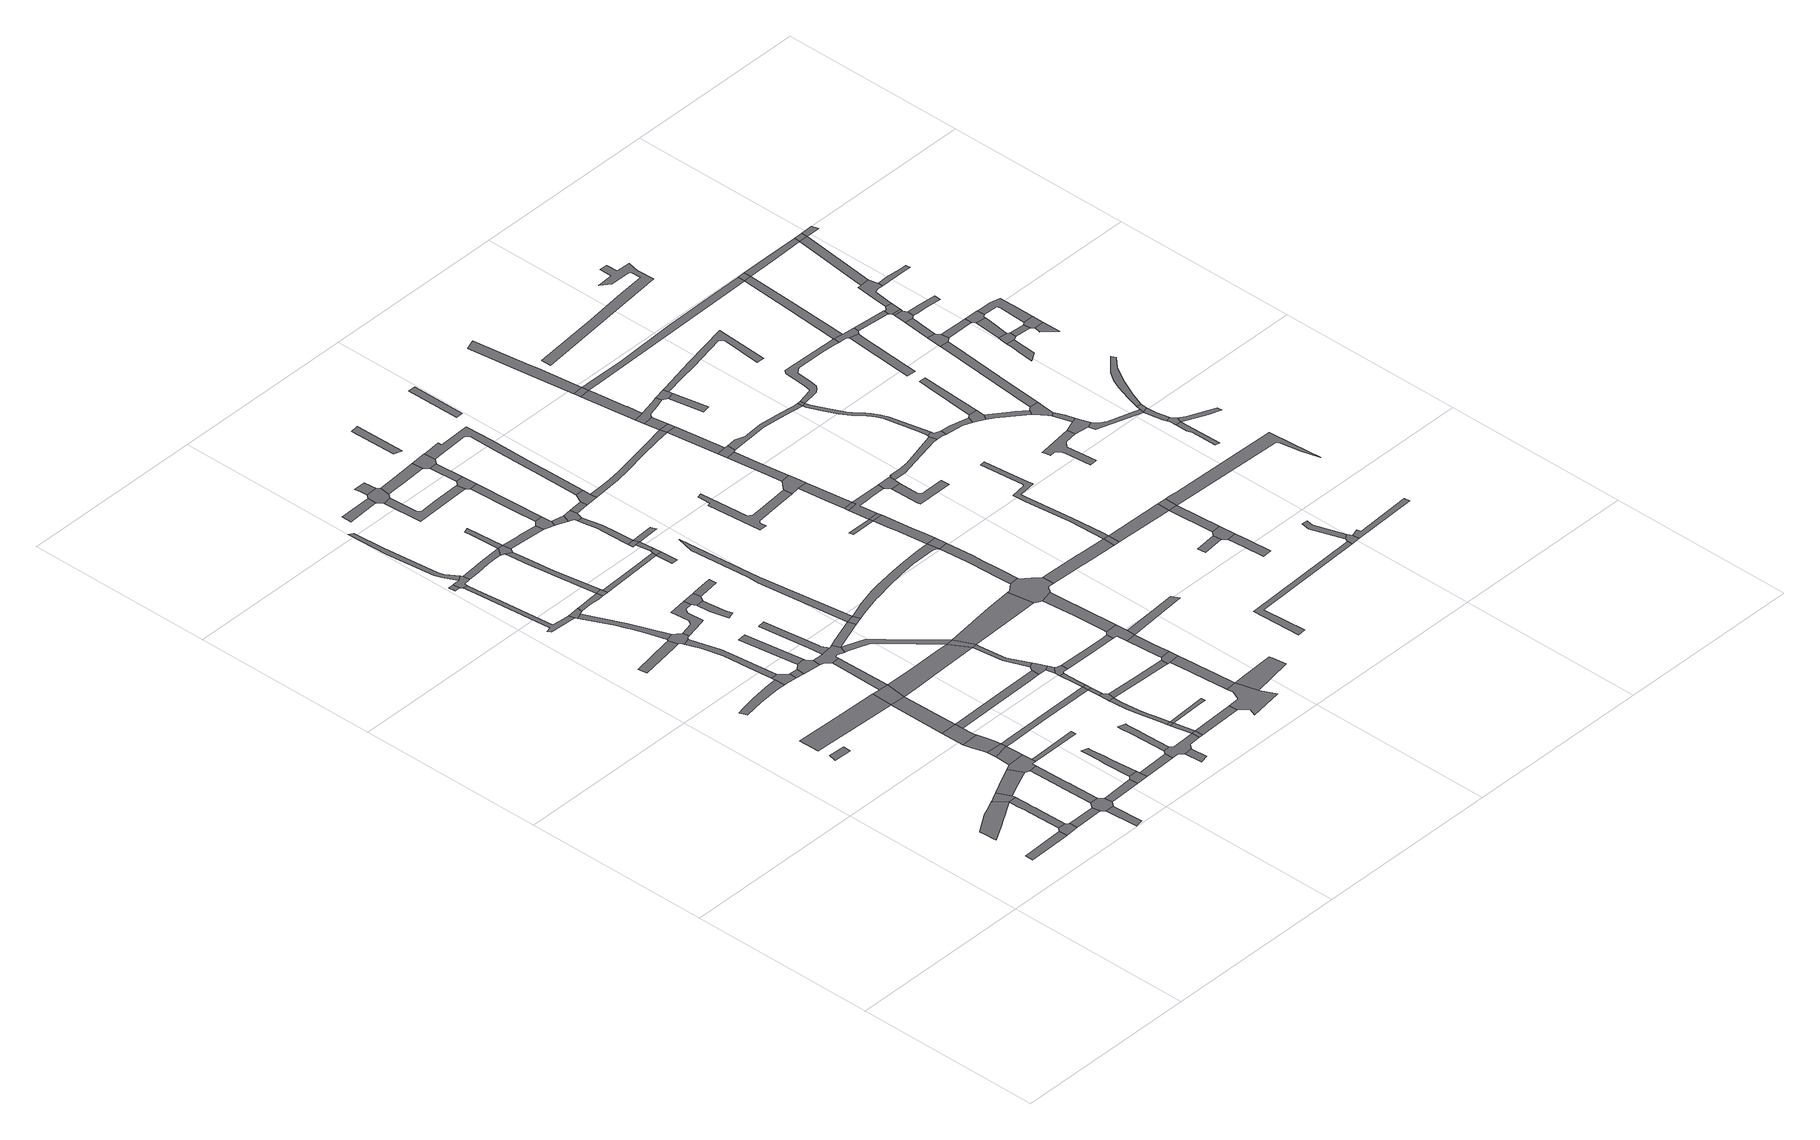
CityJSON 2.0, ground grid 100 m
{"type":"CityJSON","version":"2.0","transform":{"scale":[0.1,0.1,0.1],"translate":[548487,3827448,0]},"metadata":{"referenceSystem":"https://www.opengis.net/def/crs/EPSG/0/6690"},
"CityObjects":{
"road1":{"type":"Road","attributes":{"RoadStructureAttribute.sectionType":"1"},"geometry":[{"type":"MultiSurface","lod":"1","boundaries":[[[0,1,2,3]]]}]},
"road2":{"type":"Road","attributes":{"RoadStructureAttribute.sectionType":"1"},"geometry":[{"type":"MultiSurface","lod":"1","boundaries":[[[4,5,6,7,8,9,10,11,12,13,14,15,16,17,18,19]]]}]},
"road3":{"type":"Road","geometry":[{"type":"MultiSurface","lod":"1","boundaries":[[[20,0,3,21,22,23]]]}]},
"road4":{"type":"Road","attributes":{"RoadStructureAttribute.sectionType":"1"},"geometry":[{"type":"MultiSurface","lod":"1","boundaries":[[[24,25,26,27,28,29,30,31,32,33,19,34,35,36,37,38,39,40,41,20,23]]]}]},
"road5":{"type":"Road","attributes":{"RoadStructureAttribute.sectionType":"1"},"geometry":[{"type":"MultiSurface","lod":"1","boundaries":[[[42,43,44,45]]]}]},
"road6":{"type":"Road","geometry":[{"type":"MultiSurface","lod":"1","boundaries":[[[46,47,4,19,33,48]]]}]},
"road7":{"type":"Road","attributes":{"RoadStructureAttribute.sectionType":"1"},"geometry":[{"type":"MultiSurface","lod":"1","boundaries":[[[22,21,49,50]]]}]},
"road8":{"type":"Road","attributes":{"RoadStructureAttribute.sectionType":"1"},"geometry":[{"type":"MultiSurface","lod":"1","boundaries":[[[51,52,46,48,53,54,55]]]}]},
"road9":{"type":"Road","attributes":{"RoadStructureAttribute.sectionType":"1"},"geometry":[{"type":"MultiSurface","lod":"1","boundaries":[[[56,57,58,59]]]}]},
"road10":{"type":"Road","geometry":[{"type":"MultiSurface","lod":"1","boundaries":[[[60,50,49,56,59,61,62,63]]]}]},
"road11":{"type":"Road","attributes":{"RoadStructureAttribute.sectionType":"1"},"geometry":[{"type":"MultiSurface","lod":"1","boundaries":[[[64,65,66,67,68,69,70,71,72,73,74]]]}]},
"road12":{"type":"Road","attributes":{"RoadStructureAttribute.sectionType":"1"},"geometry":[{"type":"MultiSurface","lod":"1","boundaries":[[[75,76,77,78,79,80]]]}]},
"road13":{"type":"Road","attributes":{"RoadStructureAttribute.sectionType":"1"},"geometry":[{"type":"MultiSurface","lod":"1","boundaries":[[[81,82,83,84,85,86,87,88,89,90,91,60,63]]]}]},
"road14":{"type":"Road","geometry":[{"type":"MultiSurface","lod":"1","boundaries":[[[92,93,51,55,86,85,94,95,96]]]}]},
"road15":{"type":"Road","attributes":{"RoadStructureAttribute.sectionType":"1"},"geometry":[{"type":"MultiSurface","lod":"1","boundaries":[[[97,98,99,100,101,102]]]}]},
"road16":{"type":"Road","attributes":{"RoadStructureAttribute.sectionType":"1"},"geometry":[{"type":"MultiSurface","lod":"1","boundaries":[[[103,62,61,104]]]}]},
"road17":{"type":"Road","attributes":{"RoadStructureAttribute.sectionType":"1"},"geometry":[{"type":"MultiSurface","lod":"1","boundaries":[[[105,106,107,93,92]]]}]},
"road18":{"type":"Road","geometry":[{"type":"MultiSurface","lod":"1","boundaries":[[[108,107,106,109]]]}]},
"road19":{"type":"Road","attributes":{"RoadStructureAttribute.sectionType":"1"},"geometry":[{"type":"MultiSurface","lod":"1","boundaries":[[[110,111,112,113,114,115,116,108,109]]]}]},
"road20":{"type":"Road","attributes":{"RoadStructureAttribute.sectionType":"1"},"geometry":[{"type":"MultiSurface","lod":"1","boundaries":[[[117,118,119,120]]]}]},
"road21":{"type":"Road","geometry":[{"type":"MultiSurface","lod":"1","boundaries":[[[121,113,112,122,123,124,125]]]}]},
"road22":{"type":"Road","attributes":{"RoadStructureAttribute.sectionType":"1"},"geometry":[{"type":"MultiSurface","lod":"1","boundaries":[[[126,127,128,129,130,131,132,133,134,135,136,137,138]]]}]},
"road23":{"type":"Road","geometry":[{"type":"MultiSurface","lod":"1","boundaries":[[[139,140,64,74,141,142,143]]]}]},
"road24":{"type":"Road","geometry":[{"type":"MultiSurface","lod":"1","boundaries":[[[144,145,146,117,120,126,138,147,148,149,150]]]}]},
"road25":{"type":"Road","geometry":[{"type":"MultiSurface","lod":"1","boundaries":[[[151,133,132,152,153,154]]]}]},
"road26":{"type":"Road","attributes":{"RoadStructureAttribute.sectionType":"1"},"geometry":[{"type":"MultiSurface","lod":"1","boundaries":[[[155,156,157,158,159,160,161,162,140,139]]]}]},
"road27":{"type":"Road","attributes":{"RoadStructureAttribute.sectionType":"1"},"geometry":[{"type":"MultiSurface","lod":"1","boundaries":[[[79,121,125,163]]]}]},
"road28":{"type":"Road","attributes":{"RoadStructureAttribute.sectionType":"1"},"geometry":[{"type":"MultiSurface","lod":"1","boundaries":[[[164,165,153,152,166,167,168,169,170,171]]]}]},
"road29":{"type":"Road","geometry":[{"type":"MultiSurface","lod":"1","boundaries":[[[172,173,103,104,174,175]]]}]},
"road30":{"type":"Road","attributes":{"RoadStructureAttribute.sectionType":"1"},"geometry":[{"type":"MultiSurface","lod":"1","boundaries":[[[143,142,176,177]]]}]},
"road31":{"type":"Road","geometry":[{"type":"MultiSurface","lod":"1","boundaries":[[[171,170,97,102,178,159,158,179,180,181]]]}]},
"road32":{"type":"Road","attributes":{"RoadStructureAttribute.sectionType":"1"},"geometry":[{"type":"MultiSurface","lod":"1","boundaries":[[[182,183,184,185,186,187,188,189,190,145,144]]]}]},
"road33":{"type":"Road","geometry":[{"type":"MultiSurface","lod":"1","boundaries":[[[191,192,193,194,96,95]]]}]},
"road34":{"type":"Road","attributes":{"RoadStructureAttribute.sectionType":"1"},"geometry":[{"type":"MultiSurface","lod":"1","boundaries":[[[195,196,197,198,199,200,201,202,173,172]]]}]},
"road35":{"type":"Road","geometry":[{"type":"MultiSurface","lod":"1","boundaries":[[[80,79,163,203,204]]]}]},
"road36":{"type":"Road","attributes":{"RoadStructureAttribute.sectionType":"1"},"geometry":[{"type":"MultiSurface","lod":"1","boundaries":[[[205,206,207,151,154,208,209,210,211,212]]]}]},
"road37":{"type":"Road","geometry":[{"type":"MultiSurface","lod":"1","boundaries":[[[213,214,215,177,176,216,217]]]}]},
"road38":{"type":"Road","attributes":{"RoadStructureAttribute.sectionType":"1"},"geometry":[{"type":"MultiSurface","lod":"1","boundaries":[[[218,175,174,219]]]}]},
"road39":{"type":"Road","attributes":{"RoadStructureAttribute.sectionType":"1"},"geometry":[{"type":"MultiSurface","lod":"1","boundaries":[[[220,221,215,214]]]}]},
"road40":{"type":"Road","attributes":{"RoadStructureAttribute.sectionType":"1"},"geometry":[{"type":"MultiSurface","lod":"1","boundaries":[[[222,223,224,150,149,225,226,227,228]]]}]},
"road41":{"type":"Road","attributes":{"RoadStructureAttribute.sectionType":"1"},"geometry":[{"type":"MultiSurface","lod":"1","boundaries":[[[229,230,204,203]]]}]},
"road42":{"type":"Road","attributes":{"RoadStructureAttribute.sectionType":"1"},"geometry":[{"type":"MultiSurface","lod":"1","boundaries":[[[231,232,233,234,181,180,235,236,237,238,239,240]]]}]},
"road43":{"type":"Road","geometry":[{"type":"MultiSurface","lod":"1","boundaries":[[[241,205,212,242,243]]]}]},
"road44":{"type":"Road","geometry":[{"type":"MultiSurface","lod":"1","boundaries":[[[244,245,246,247,217,216,248,230,229,249,250,251,252]]]}]},
"road45":{"type":"Road","attributes":{"RoadStructureAttribute.sectionType":"1"},"geometry":[{"type":"MultiSurface","lod":"1","boundaries":[[[253,254,255,256,205,241,257,258,259,260]]]}]},
"road46":{"type":"Road","attributes":{"RoadStructureAttribute.sectionType":"1"},"geometry":[{"type":"MultiSurface","lod":"1","boundaries":[[[261,262,263,264,109,106,265,266,267,268]]]}]},
"road47":{"type":"Road","attributes":{"RoadStructureAttribute.sectionType":"1"},"geometry":[{"type":"MultiSurface","lod":"1","boundaries":[[[269,270,271,272,125,124,273,274,275,276,277]]]}]},
"road48":{"type":"Road","attributes":{"RoadStructureAttribute.sectionType":"1"},"geometry":[{"type":"MultiSurface","lod":"1","boundaries":[[[278,279,280,281]]]}]},
"road49":{"type":"Road","attributes":{"RoadStructureAttribute.sectionType":"1"},"geometry":[{"type":"MultiSurface","lod":"1","boundaries":[[[282,283,284,285,286,287,247,246]]]}]},
"road50":{"type":"Road","geometry":[{"type":"MultiSurface","lod":"1","boundaries":[[[222,228,253,260,288,289]]]}]},
"road51":{"type":"Road","attributes":{"RoadStructureAttribute.sectionType":"1"},"geometry":[{"type":"MultiSurface","lod":"1","boundaries":[[[290,291,292,293]]]}]},
"road52":{"type":"Road","attributes":{"RoadStructureAttribute.sectionType":"1"},"geometry":[{"type":"MultiSurface","lod":"1","boundaries":[[[294,295,296,297,298,299,300,301,302,303]]]}]},
"road53":{"type":"Road","attributes":{"RoadStructureAttribute.sectionType":"1"},"geometry":[{"type":"MultiSurface","lod":"1","boundaries":[[[304,305,306,307,308,309,310]]]}]},
"road54":{"type":"Road","geometry":[{"type":"MultiSurface","lod":"1","boundaries":[[[311,303,302,218,219,312,293,292,313,314,315]]]}]},
"road55":{"type":"Road","geometry":[{"type":"MultiSurface","lod":"1","boundaries":[[[316,317,318,319,222,289]]]}]},
"road56":{"type":"Road","geometry":[{"type":"MultiSurface","lod":"1","boundaries":[[[320,231,240,310,309,321]]]}]},
"road57":{"type":"Road","attributes":{"RoadStructureAttribute.sectionType":"1"},"geometry":[{"type":"MultiSurface","lod":"1","boundaries":[[[322,323,324,203,163,325,326,327,328]]]}]},
"road58":{"type":"Road","attributes":{"RoadStructureAttribute.sectionType":"1"},"geometry":[{"type":"MultiSurface","lod":"1","boundaries":[[[329,330,243,242,331,332]]]}]},
"road59":{"type":"Road","attributes":{"RoadStructureAttribute.sectionType":"1"},"geometry":[{"type":"MultiSurface","lod":"1","boundaries":[[[333,334,244,252,335,336,337]]]}]},
"road60":{"type":"Road","geometry":[{"type":"MultiSurface","lod":"1","boundaries":[[[338,278,281,339,340,341,342,343]]]}]},
"road61":{"type":"Road","attributes":{"RoadStructureAttribute.sectionType":"1"},"geometry":[{"type":"MultiSurface","lod":"1","boundaries":[[[344,345,346,289,288,347,348,349,350]]]}]},
"road62":{"type":"Road","geometry":[{"type":"MultiSurface","lod":"1","boundaries":[[[351,352,353,338,343]]]}]},
"road63":{"type":"Road","geometry":[{"type":"MultiSurface","lod":"1","boundaries":[[[354,315,314,355]]]}]},
"road64":{"type":"Road","geometry":[{"type":"MultiSurface","lod":"1","boundaries":[[[356,357,358,359,320,321]]]}]},
"road65":{"type":"Road","attributes":{"RoadStructureAttribute.sectionType":"1"},"geometry":[{"type":"MultiSurface","lod":"1","boundaries":[[[360,361,362,252,251,363,364,365,366,328,367]]]}]},
"road66":{"type":"Road","geometry":[{"type":"MultiSurface","lod":"1","boundaries":[[[368,369,315,354]]]}]},
"road67":{"type":"Road","geometry":[{"type":"MultiSurface","lod":"1","boundaries":[[[370,371,369,368]]]}]},
"road68":{"type":"Road","attributes":{"RoadStructureAttribute.sectionType":"1"},"geometry":[{"type":"MultiSurface","lod":"1","boundaries":[[[372,373,374,375,376,377,378,379,380,381,382,371,370]]]}]},
"road69":{"type":"Road","attributes":{"RoadStructureAttribute.sectionType":"1"},"geometry":[{"type":"MultiSurface","lod":"1","boundaries":[[[383,384,385,340,339,386,387,388,389]]]}]},
"road70":{"type":"Road","geometry":[{"type":"MultiSurface","lod":"1","boundaries":[[[390,391,392,393,394,377,376,395]]]}]},
"road71":{"type":"Road","geometry":[{"type":"MultiSurface","lod":"1","boundaries":[[[396,268,392,391]]]}]},
"road72":{"type":"Road","geometry":[{"type":"MultiSurface","lod":"1","boundaries":[[[397,333,337,398]]]}]},
"road73":{"type":"Road","geometry":[{"type":"MultiSurface","lod":"1","boundaries":[[[399,261,268,396]]]}]},
"road74":{"type":"Road","geometry":[{"type":"MultiSurface","lod":"1","boundaries":[[[400,401,402,403,261,399]]]}]},
"road75":{"type":"Road","geometry":[{"type":"MultiSurface","lod":"1","boundaries":[[[404,405,406,350,349,407,408]]]}]},
"road76":{"type":"Road","attributes":{"RoadStructureAttribute.sectionType":"1"},"geometry":[{"type":"MultiSurface","lod":"1","boundaries":[[[409,354,355,410]]]}]},
"road77":{"type":"Road","geometry":[{"type":"MultiSurface","lod":"1","boundaries":[[[411,412,413,332]]]}]},
"road78":{"type":"Road","geometry":[{"type":"MultiSurface","lod":"1","boundaries":[[[414,415,416,269,277,417,418]]]}]},
"road79":{"type":"Road","geometry":[{"type":"MultiSurface","lod":"1","boundaries":[[[367,328,327,419]]]}]},
"road80":{"type":"Road","attributes":{"RoadStructureAttribute.sectionType":"1"},"geometry":[{"type":"MultiSurface","lod":"1","boundaries":[[[420,421,342,341,422,423,424]]]}]},
"road81":{"type":"Road","geometry":[{"type":"MultiSurface","lod":"1","boundaries":[[[425,426,427,370,368]]]}]},
"road82":{"type":"Road","geometry":[{"type":"MultiSurface","lod":"1","boundaries":[[[428,429,430,419,327,431,432,416,415]]]}]},
"road83":{"type":"Road","attributes":{"RoadStructureAttribute.sectionType":"1"},"geometry":[{"type":"MultiSurface","lod":"1","boundaries":[[[418,417,433,434]]]}]},
"road84":{"type":"Road","geometry":[{"type":"MultiSurface","lod":"1","boundaries":[[[435,436,329,332,413]]]}]},
"road85":{"type":"Road","geometry":[{"type":"MultiSurface","lod":"1","boundaries":[[[437,434,433,402,401,438,439,440]]]}]},
"road86":{"type":"Road","attributes":{"RoadStructureAttribute.sectionType":"1"},"geometry":[{"type":"MultiSurface","lod":"1","boundaries":[[[441,436,435,442]]]}]},
"road87":{"type":"Road","geometry":[{"type":"MultiSurface","lod":"1","boundaries":[[[443,444,445,441,442]]]}]},
"road88":{"type":"Road","attributes":{"RoadStructureAttribute.sectionType":"1"},"geometry":[{"type":"MultiSurface","lod":"1","boundaries":[[[408,407,446,447,448]]]}]},
"road89":{"type":"Road","attributes":{"RoadStructureAttribute.sectionType":"1"},"geometry":[{"type":"MultiSurface","lod":"1","boundaries":[[[449,450,451,452,453,333,397]]]}]},
"road90":{"type":"Road","attributes":{"RoadStructureAttribute.sectionType":"1"},"geometry":[{"type":"MultiSurface","lod":"1","boundaries":[[[454,455,456,457,406,405]]]}]},
"road91":{"type":"Road","attributes":{"RoadStructureAttribute.sectionType":"1"},"geometry":[{"type":"MultiSurface","lod":"1","boundaries":[[[458,459,460,461,462,463,464,444,443]]]}]},
"road92":{"type":"Road","geometry":[{"type":"MultiSurface","lod":"1","boundaries":[[[465,466,448,447,467,461,460,468]]]}]},
"road93":{"type":"Road","geometry":[{"type":"MultiSurface","lod":"1","boundaries":[[[469,470,471,472,389,388,456,455]]]}]},
"road94":{"type":"Road","attributes":{"RoadStructureAttribute.sectionType":"1"},"geometry":[{"type":"MultiSurface","lod":"1","boundaries":[[[473,474,443,442]]]}]},
"road95":{"type":"Road","attributes":{"RoadStructureAttribute.sectionType":"1"},"geometry":[{"type":"MultiSurface","lod":"1","boundaries":[[[475,476,395,376,477,478,479,480]]]}]},
"road96":{"type":"Road","attributes":{"RoadStructureAttribute.sectionType":"1"},"geometry":[{"type":"MultiSurface","lod":"1","boundaries":[[[481,482,471,470]]]}]},
"road97":{"type":"Road","attributes":{"RoadStructureAttribute.sectionType":"1"},"geometry":[{"type":"MultiSurface","lod":"1","boundaries":[[[483,484,465,468,485]]]}]},
"road98":{"type":"Road","geometry":[{"type":"MultiSurface","lod":"1","boundaries":[[[486,420,424,482,481,487]]]}]},
"road99":{"type":"Road","attributes":{"RoadStructureAttribute.sectionType":"1"},"geometry":[{"type":"MultiSurface","lod":"1","boundaries":[[[488,489,440,439,490,491,492,493]]]}]},
"road100":{"type":"Road","geometry":[{"type":"MultiSurface","lod":"1","boundaries":[[[494,495,496,497]]]}]},
"road101":{"type":"Road","geometry":[{"type":"MultiSurface","lod":"1","boundaries":[[[498,499,500,501,409,410,502,503,504,505]]]}]},
"road102":{"type":"Road","attributes":{"RoadStructureAttribute.sectionType":"1"},"geometry":[{"type":"MultiSurface","lod":"1","boundaries":[[[506,507,367,419,508,509]]]}]},
"road103":{"type":"Road","geometry":[{"type":"MultiSurface","lod":"1","boundaries":[[[510,511,483,485,512,513]]]}]},
"road104":{"type":"Road","attributes":{"RoadStructureAttribute.sectionType":"1"},"geometry":[{"type":"MultiSurface","lod":"1","boundaries":[[[514,515,516,517,518,519,520,486,487,521,522,523,524,525,526,511,510]]]}]},
"road105":{"type":"Road","attributes":{"function":"3","RoadStructureAttribute.sectionType":"1"},"geometry":[{"type":"MultiSurface","lod":"1","boundaries":[[[527,528,529,530,531,532,533,534,535,536,499,498]]]}]},
"road106":{"type":"Road","attributes":{"RoadStructureAttribute.sectionType":"1"},"geometry":[{"type":"MultiSurface","lod":"1","boundaries":[[[537,538,539,540,541,542,543,544,397,398,545,546,547,548,549,550,551,552,553]]]}]},
"road107":{"type":"Road","geometry":[{"type":"MultiSurface","lod":"1","boundaries":[[[554,555,480,479,532,531]]]}]},
"road108":{"type":"Road","attributes":{"function":"3","RoadStructureAttribute.sectionType":"1"},"geometry":[{"type":"MultiSurface","lod":"1","boundaries":[[[556,557,558,559,555,554]]]}]},
"road109":{"type":"Road","geometry":[{"type":"MultiSurface","lod":"1","boundaries":[[[560,561,493,492,562,558,557,563]]]}]},
"road110":{"type":"Road","attributes":{"RoadStructureAttribute.sectionType":"1"},"geometry":[{"type":"MultiSurface","lod":"1","boundaries":[[[564,565,566,567,498,505]]]}]},
"road111":{"type":"Road","attributes":{"function":"3","RoadStructureAttribute.sectionType":"1"},"geometry":[{"type":"MultiSurface","lod":"1","boundaries":[[[568,569,570,571,572,573,561,560]]]}]},
"road112":{"type":"Road","geometry":[{"type":"MultiSurface","lod":"1","boundaries":[[[574,575,576,577,578,579,506,509,580,571,570,581,582,583]]]}]},
"road113":{"type":"Road","attributes":{"RoadStructureAttribute.sectionType":"1"},"geometry":[{"type":"MultiSurface","lod":"1","boundaries":[[[584,585,586,587,588,589,590,513,512,591,592,593,594,595]]]}]},
"road114":{"type":"Road","attributes":{"RoadStructureAttribute.sectionType":"1"},"geometry":[{"type":"MultiSurface","lod":"1","boundaries":[[[596,597,598,599,600,601,602,603,604,605,606,607,608,609]]]}]},
"road115":{"type":"Road","attributes":{"function":"3","RoadStructureAttribute.sectionType":"1"},"geometry":[{"type":"MultiSurface","lod":"1","boundaries":[[[610,611,612,613,614,553,615,616,617,578,577]]]}]},
"road116":{"type":"Road","geometry":[{"type":"MultiSurface","lod":"1","boundaries":[[[618,619,620,621,563,557]]]}]},
"road117":{"type":"Road","attributes":{"RoadStructureAttribute.sectionType":"1"},"geometry":[{"type":"MultiSurface","lod":"1","boundaries":[[[622,623,624,625]]]}]},
"road118":{"type":"Road","geometry":[{"type":"MultiSurface","lod":"1","boundaries":[[[626,627,628,629]]]}]},
"road119":{"type":"Road","geometry":[{"type":"MultiSurface","lod":"1","boundaries":[[[630,537,553,614]]]}]},
"road120":{"type":"Road","attributes":{"function":"3","RoadStructureAttribute.sectionType":"1"},"geometry":[{"type":"MultiSurface","lod":"1","boundaries":[[[631,632,633,628,634,635,537,630]]]}]},
"road121":{"type":"Road","geometry":[{"type":"MultiSurface","lod":"1","boundaries":[[[636,629,628,633]]]}]},
"road122":{"type":"Road","geometry":[{"type":"MultiSurface","lod":"1","boundaries":[[[637,638,639,640]]]}]},
"road123":{"type":"Road","attributes":{"function":"3","RoadStructureAttribute.sectionType":"1"},"geometry":[{"type":"MultiSurface","lod":"1","boundaries":[[[641,642,643,644,639,638]]]}]},
"road124":{"type":"Road","geometry":[{"type":"MultiSurface","lod":"1","boundaries":[[[645,646,647,609,608,642,641]]]}]},
"road125":{"type":"Road","attributes":{"RoadStructureAttribute.sectionType":"1"},"geometry":[{"type":"MultiSurface","lod":"1","boundaries":[[[648,649,650,638,637,640,629,636,651,652,653,654,655,656,657,658]]]}]},
"road126":{"type":"Road","attributes":{"function":"3","RoadStructureAttribute.sectionType":"1"},"geometry":[{"type":"MultiSurface","lod":"1","boundaries":[[[659,660,661,662,647,646]]]}]},
"road127":{"type":"Road","attributes":{"function":"3","RoadStructureAttribute.sectionType":"1"},"geometry":[{"type":"MultiSurface","lod":"1","boundaries":[[[663,664,583,582,665,666,667,668,669,670,671]]]}]},
"road128":{"type":"Road","geometry":[{"type":"MultiSurface","lod":"1","boundaries":[[[672,673,674,661,660,675]]]}]},
"road129":{"type":"Road","attributes":{"function":"3","RoadStructureAttribute.sectionType":"1"},"geometry":[{"type":"MultiSurface","lod":"1","boundaries":[[[676,677,678,595,679,674,673]]]}]},
"road130":{"type":"Road","geometry":[{"type":"MultiSurface","lod":"1","boundaries":[[[680,584,595,678]]]}]},
"road131":{"type":"Road","attributes":{"function":"3","RoadStructureAttribute.sectionType":"1"},"geometry":[{"type":"MultiSurface","lod":"1","boundaries":[[[681,682,584,680]]]}]},
"road132":{"type":"Road","attributes":{"function":"3","RoadStructureAttribute.sectionType":"1"},"geometry":[{"type":"MultiSurface","lod":"1","boundaries":[[[683,684,685,686,687,688,689,690]]]}]},
"road133":{"type":"Road","geometry":[{"type":"MultiSurface","lod":"1","boundaries":[[[658,657,691,692,693,694]]]}]},
"road134":{"type":"Road","geometry":[{"type":"MultiSurface","lod":"1","boundaries":[[[695,696,697,688,687]]]}]},
"road135":{"type":"Road","geometry":[{"type":"MultiSurface","lod":"1","boundaries":[[[698,699,700,701,690,689,682,681,702,703,704,705,706,707,708]]]}]},
"road136":{"type":"Road","geometry":[{"type":"MultiSurface","lod":"1","boundaries":[[[709,710,711,712,713,714,715,716,717,692,691]]]}]},
"road137":{"type":"Road","attributes":{"function":"3","RoadStructureAttribute.sectionType":"1"},"geometry":[{"type":"MultiSurface","lod":"1","boundaries":[[[718,719,720,721,722,723,696,695]]]}]},
"road138":{"type":"Road","geometry":[{"type":"MultiSurface","lod":"1","boundaries":[[[671,670,724,725]]]}]},
"road139":{"type":"Road","attributes":{"RoadStructureAttribute.sectionType":"1"},"geometry":[{"type":"MultiSurface","lod":"1","boundaries":[[[726,727,728,729,730,731,672,675,732,733,734,735]]]}]},
"road140":{"type":"Road","geometry":[{"type":"MultiSurface","lod":"1","boundaries":[[[736,698,708,737,738,739]]]}]},
"road141":{"type":"Road","geometry":[{"type":"MultiSurface","lod":"1","boundaries":[[[740,741,738,737]]]}]},
"road142":{"type":"Road","attributes":{"RoadStructureAttribute.sectionType":"1"},"geometry":[{"type":"MultiSurface","lod":"1","boundaries":[[[742,743,744,745,746,747]]]}]},
"road143":{"type":"Road","attributes":{"RoadStructureAttribute.sectionType":"1"},"geometry":[{"type":"MultiSurface","lod":"1","boundaries":[[[748,749,750,751,752,753,754,755,756,757,758,759,760,761,762,763,671,725]]]}]},
"road144":{"type":"Road","attributes":{"RoadStructureAttribute.sectionType":"1"},"geometry":[{"type":"MultiSurface","lod":"1","boundaries":[[[764,765,766,767,768,769,770,694,693,771,772,773,774]]]}]},
"road145":{"type":"Road","geometry":[{"type":"MultiSurface","lod":"1","boundaries":[[[775,776,777,778]]]}]},
"road146":{"type":"Road","attributes":{"function":"3","RoadStructureAttribute.sectionType":"1"},"geometry":[{"type":"MultiSurface","lod":"1","boundaries":[[[725,724,779,780]]]}]},
"road147":{"type":"Road","attributes":{"RoadStructureAttribute.sectionType":"1"},"geometry":[{"type":"MultiSurface","lod":"1","boundaries":[[[781,782,783,784,785,786]]]}]},
"road148":{"type":"Road","geometry":[{"type":"MultiSurface","lod":"1","boundaries":[[[787,788,775,778,786,785]]]}]},
"road149":{"type":"Road","geometry":[{"type":"MultiSurface","lod":"1","boundaries":[[[789,735,734,790]]]}]},
"road150":{"type":"Road","attributes":{"RoadStructureAttribute.sectionType":"1"},"geometry":[{"type":"MultiSurface","lod":"1","boundaries":[[[779,788,787,791]]]}]},
"road151":{"type":"Road","attributes":{"RoadStructureAttribute.sectionType":"1"},"geometry":[{"type":"MultiSurface","lod":"1","boundaries":[[[792,793,794,795,796,797,798,799,800,801,790,734,802,803,804,805,806,807,808,809,810,811,812,813]]]}]},
"road152":{"type":"Road","geometry":[{"type":"MultiSurface","lod":"1","boundaries":[[[780,779,791,814]]]}]},
"road153":{"type":"Road","attributes":{"RoadStructureAttribute.sectionType":"1"},"geometry":[{"type":"MultiSurface","lod":"1","boundaries":[[[815,816,817,818,819,820,821,822,823,736,739]]]}]},
"road154":{"type":"Road","geometry":[{"type":"MultiSurface","lod":"1","boundaries":[[[824,813,812,764,774,825,826,827]]]}]},
"road155":{"type":"Road","attributes":{"RoadStructureAttribute.sectionType":"1"},"geometry":[{"type":"MultiSurface","lod":"1","boundaries":[[[828,827,826,829,830,831]]]}]},
"road156":{"type":"Road","geometry":[{"type":"MultiSurface","lod":"1","boundaries":[[[832,833,742,747,834,835]]]}]},
"road157":{"type":"Road","geometry":[{"type":"MultiSurface","lod":"1","boundaries":[[[836,837,838,839,833,832]]]}]},
"road158":{"type":"Road","attributes":{"RoadStructureAttribute.sectionType":"1"},"geometry":[{"type":"MultiSurface","lod":"1","boundaries":[[[840,841,842,843,844,845,846,847,848,849,850,851,852,853,854,855,856,857,858]]]}]},
"road159":{"type":"Road","attributes":{"RoadStructureAttribute.sectionType":"1"},"geometry":[{"type":"MultiSurface","lod":"1","boundaries":[[[859,860,861,862,863,864,865,695,687,866,867,868]]]}]},
"road160":{"type":"Road","attributes":{"RoadStructureAttribute.sectionType":"1"},"geometry":[{"type":"MultiSurface","lod":"1","boundaries":[[[869,870,871,872,873,874,875,876,877,878,879,880,881,882]]]}]},
"road161":{"type":"Road","attributes":{"RoadStructureAttribute.sectionType":"1"},"geometry":[{"type":"MultiSurface","lod":"1","boundaries":[[[883,884,885,886,887,789,790,888,889,890,891,892,893,894,895,896,897,898]]]}]},
"road162":{"type":"Road","geometry":[{"type":"MultiSurface","lod":"1","boundaries":[[[899,831,830,900,901,902,903]]]}]},
"road163":{"type":"Road","attributes":{"RoadStructureAttribute.sectionType":"1"},"geometry":[{"type":"MultiSurface","lod":"1","boundaries":[[[904,905,902,901,906,907,908,909]]]}]},
"road164":{"type":"Road","attributes":{"RoadStructureAttribute.sectionType":"1"},"geometry":[{"type":"MultiSurface","lod":"1","boundaries":[[[910,911,912,913,899,903]]]}]},
"road165":{"type":"Road","attributes":{"function":"3","RoadStructureAttribute.sectionType":"1"},"geometry":[{"type":"MultiSurface","lod":"1","boundaries":[[[914,915,916,917,918,919,920,921,922,814,791]]]}]},
"road166":{"type":"Road","attributes":{"RoadStructureAttribute.sectionType":"1"},"geometry":[{"type":"MultiSurface","lod":"1","boundaries":[[[923,924,925,926,835,834]]]}]},
"road167":{"type":"Road","geometry":[{"type":"MultiSurface","lod":"1","boundaries":[[[927,928,929,869,882,930,931]]]}]},
"road168":{"type":"Road","geometry":[{"type":"MultiSurface","lod":"1","boundaries":[[[932,909,908,933,934,935,936,937,938]]]}]},
"road169":{"type":"Road","geometry":[{"type":"MultiSurface","lod":"1","boundaries":[[[939,936,935,929,928]]]}]},
"road170":{"type":"Road","attributes":{"RoadStructureAttribute.sectionType":"1"},"geometry":[{"type":"MultiSurface","lod":"1","boundaries":[[[940,941,942,943,944,945,946,947]]]}]},
"road171":{"type":"Road"},
"road172":{"type":"Road","attributes":{"RoadStructureAttribute.sectionType":"1"},"geometry":[{"type":"MultiSurface","lod":"1","boundaries":[[[948,949,950,931,930,951,952,953]]]}]},
"road173":{"type":"Road","geometry":[{"type":"MultiSurface","lod":"1","boundaries":[[[897,896,954,940,947,955,956,957,958]]]}]},
"road174":{"type":"Road","attributes":{"RoadStructureAttribute.sectionType":"1"},"geometry":[{"type":"MultiSurface","lod":"1","boundaries":[[[959,960,961,932,938,962,963,964,965]]]}]},
"road175":{"type":"Road","geometry":[{"type":"MultiSurface","lod":"1","boundaries":[[[966,967,968,969,970,971]]]}]},
"road176":{"type":"Road","attributes":{"RoadStructureAttribute.sectionType":"1"},"geometry":[{"type":"MultiSurface","lod":"1","boundaries":[[[972,973,974,868,975,976,897,958]]]}]},
"road177":{"type":"Road","geometry":[{"type":"MultiSurface","lod":"1","boundaries":[[[977,978,979,971,970,980]]]}]},
"road178":{"type":"Road","attributes":{"RoadStructureAttribute.sectionType":"1"},"geometry":[{"type":"MultiSurface","lod":"1","boundaries":[[[981,982,952,983,978,977]]]}]},
"road179":{"type":"Road","geometry":[{"type":"MultiSurface","lod":"1","boundaries":[[[984,953,952,982,985]]]}]},
"road180":{"type":"Road","attributes":{"RoadStructureAttribute.sectionType":"1"},"geometry":[{"type":"MultiSurface","lod":"1","boundaries":[[[957,956,955,986,987,988]]]}]},
"road181":{"type":"Road","geometry":[{"type":"MultiSurface","lod":"1","boundaries":[[[989,959,965,990,991,992]]]}]},
"road182":{"type":"Road","attributes":{"RoadStructureAttribute.sectionType":"1"},"geometry":[{"type":"MultiSurface","lod":"1","boundaries":[[[993,994,995,996,980,970]]]}]},
"road183":{"type":"Road","geometry":[{"type":"MultiSurface","lod":"1","boundaries":[[[997,859,868,974]]]}]},
"road184":{"type":"Road","attributes":{"RoadStructureAttribute.sectionType":"1"},"geometry":[{"type":"MultiSurface","lod":"1","boundaries":[[[998,989,992,999]]]}]},
"road185":{"type":"Road","geometry":[{"type":"MultiSurface","lod":"1","boundaries":[[[988,987,1000]]]}]},
"road186":{"type":"Road","geometry":[{"type":"MultiSurface","lod":"1","boundaries":[[[1001,998,999,1002,1003,1004]]]}]},
"road187":{"type":"Road","attributes":{"RoadStructureAttribute.sectionType":"1"},"geometry":[{"type":"MultiSurface","lod":"1","boundaries":[[[1005,1006,1007,1008,1009,1010,1011,1012,1013,984,985]]]}]},
"road188":{"type":"Road","attributes":{"RoadStructureAttribute.sectionType":"1"},"geometry":[{"type":"MultiSurface","lod":"1","boundaries":[[[1014,1015,1016,1017,1018,1019]]]}]},
"road189":{"type":"Road","attributes":{"RoadStructureAttribute.sectionType":"1"},"geometry":[{"type":"MultiSurface","lod":"1","boundaries":[[[1020,1001,1004,1021]]]}]},
"road190":{"type":"Road","geometry":[{"type":"MultiSurface","lod":"1","boundaries":[[[1022,1000,987,986,1020,1021,1023]]]}]},
"road191":{"type":"Road","attributes":{"RoadStructureAttribute.sectionType":"1"},"geometry":[{"type":"MultiSurface","lod":"1","boundaries":[[[991,990,1024,1025]]]}]},
"road192":{"type":"Road","geometry":[{"type":"MultiSurface","lod":"1","boundaries":[[[1026,1014,1019,1027,1028,1029,1030,1031]]]}]},
"road193":{"type":"Road","attributes":{"RoadStructureAttribute.sectionType":"1"},"geometry":[{"type":"MultiSurface","lod":"1","boundaries":[[[1032,1033,1026,1031,1034,1035,1036]]]}]},
"road194":{"type":"Road","attributes":{"RoadStructureAttribute.sectionType":"1"},"geometry":[{"type":"MultiSurface","lod":"1","boundaries":[[[1037,1038,1039,1040,1022,1023,1041,1042,1043,1044,1045]]]}]},
"road195":{"type":"Road","geometry":[{"type":"MultiSurface","lod":"1","boundaries":[[[1046,1047,1048,1049,1050,1051,1003,1002]]]}]},
"road196":{"type":"Road","geometry":[{"type":"MultiSurface","lod":"1","boundaries":[[[1052,1025,1024,1032,1036,1053,1054,1055,1056]]]}]},
"road197":{"type":"Road","geometry":[{"type":"MultiSurface","lod":"1","boundaries":[[[1028,1027,1057,1058]]]}]},
"road198":{"type":"Road","attributes":{"RoadStructureAttribute.sectionType":"1"},"geometry":[{"type":"MultiSurface","lod":"1","boundaries":[[[1059,997,974,1060,1061,1062]]]}]},
"road199":{"type":"Road","attributes":{"RoadStructureAttribute.sectionType":"1"},"geometry":[{"type":"MultiSurface","lod":"1","boundaries":[[[1063,1064,1065,1066]]]}]},
"road200":{"type":"Road","geometry":[{"type":"MultiSurface","lod":"1","boundaries":[[[1067,1058,1057,1063,1066,1068]]]}]},
"road201":{"type":"Road","attributes":{"RoadStructureAttribute.sectionType":"1"},"geometry":[{"type":"MultiSurface","lod":"1","boundaries":[[[1069,1070,1071,1072,1073,1074,1056,1055,1075,1076,1077,1078,1079,1080,1067,1068]]]}]},
"road202":{"type":"Road","attributes":{"RoadStructureAttribute.sectionType":"1"},"geometry":[{"type":"MultiSurface","lod":"1","boundaries":[[[1061,1038,1037,1081]]]}]},
"road203":{"type":"Road","geometry":[{"type":"MultiSurface","lod":"1","boundaries":[[[1082,1083,1084,1085,1086,1045,1044]]]}]},
"road204":{"type":"Road","geometry":[{"type":"MultiSurface","lod":"1","boundaries":[[[1062,1061,1081,1087]]]}]},
"road205":{"type":"Road","attributes":{"RoadStructureAttribute.sectionType":"1"},"geometry":[{"type":"MultiSurface","lod":"1","boundaries":[[[1088,1089,1090,1091,1087,1081]]]}]}
},
"vertices":[
[550,234,0],[317,225,0],[315,182,0],[551,189,0],
[505,603,0],[447,577,0],[411,560,0],[408,558,0],[352,523,0],[330,509,0],[307,494,0],[309,458,0],[312,414,0],[313,399,0],[339,414,0],[400,450,0],[451,480,0],[467,490,0],[507,513,0],[557,542,0],
[567,252,0],[623,192,0],[622,238,0],[607,252,0],
[603,409,0],[603,415,0],[603,417,0],[603,420,0],[602,431,0],[602,445,0],[602,451,0],[601,469,0],[600,515,0],[599,543,0],[558,489,0],[559,463,0],[560,455,0],[560,435,0],[561,419,0],[561,414,0],[561,412,0],[562,403,0],
[256,1319,0],[351,1317,0],[354,1357,0],[266,1361,0],
[565,631,0],[527,613,0],[599,562,0],
[782,197,0],[772,239,0],
[725,709,0],[659,677,0],[672,596,0],[744,629,0],[761,636,0],
[800,179,0],[809,4,0],[854,12,0],[843,177,0],
[797,269,0],[865,202,0],[862,245,0],[842,267,0],
[508,1911,0],[459,1907,0],[413,1902,0],[338,1892,0],[258,1878,0],[221,1868,0],[236,1831,0],[349,1847,0],[436,1855,0],[468,1856,0],[509,1856,0],
[521,1524,0],[254,1533,0],[255,1421,0],[540,1411,0],[720,1405,0],[724,1518,0],
[836,418,0],[836,433,0],[835,458,0],[830,594,0],[829,628,0],[786,626,0],[786,622,0],[788,539,0],[791,446,0],[792,430,0],[792,419,0],
[849,727,0],[755,723,0],[828,652,0],[851,652,0],[851,675,0],
[395,2455,0],[371,2451,0],[153,2415,0],[161,2367,0],[379,2400,0],[408,2405,0],
[1039,254,0],[1041,208,0],
[847,766,0],[845,822,0],[758,805,0],
[755,856,0],[843,852,0],
[838,890,0],[828,940,0],[818,977,0],[724,973,0],[730,941,0],[737,921,0],[750,878,0],
[50,3438,0],[18,3438,0],[21,3401,0],[51,3401,0],
[723,1098,0],[815,986,0],[811,1005,0],[810,1054,0],[809,1099,0],
[63,3391,0],[70,3321,0],[77,3242,0],[108,2907,0],[83,2901,0],[93,2882,0],[236,2875,0],[231,2905,0],[176,2907,0],[133,2914,0],[101,3232,0],[94,3300,0],[86,3384,0],
[540,1931,0],[506,1928,0],[524,1856,0],[579,1850,0],[583,1892,0],
[118,3457,0],[90,3439,0],[62,3439,0],[88,3401,0],[88,3404,0],[126,3409,0],[125,3447,0],
[296,2911,0],[243,2861,0],[273,2876,0],[293,2884,0],
[515,2176,0],[505,2238,0],[492,2286,0],[461,2395,0],[426,2383,0],[454,2305,0],[480,2198,0],[494,2056,0],
[803,1401,0],
[365,2677,0],[317,2781,0],[320,2701,0],[337,2658,0],[346,2637,0],[369,2567,0],[400,2465,0],[440,2473,0],
[1103,271,0],[1054,267,0],[1106,210,0],[1104,252,0],
[624,1845,0],[629,1887,0],
[421,2397,0],[471,2405,0],[486,2409,0],[478,2443,0],
[77,3519,0],[67,3551,0],[36,3848,0],[27,4018,0],[2,4030,0],[14,3806,0],[42,3546,0],[55,3509,0],[70,3476,0],
[874,652,0],[1120,655,0],[1120,682,0],[892,676,0],
[1091,409,0],[1087,453,0],[1081,522,0],[1079,542,0],[1046,554,0],[1047,513,0],[1049,450,0],[1050,411,0],
[817,1514,0],[767,1516,0],
[435,2922,0],[369,2917,0],[338,2914,0],[301,2884,0],[353,2889,0],[382,2888,0],[408,2887,0],[437,2889,0],
[703,1903,0],[702,1916,0],[657,1910,0],[721,1835,0],[726,1881,0],
[1282,261,0],[1283,216,0],
[656,2230,0],[611,2224,0],
[380,3467,0],[332,3463,0],[255,3458,0],[193,3415,0],[266,3423,0],[322,3425,0],[348,3426,0],
[812,1804,0],[772,1804,0],
[654,2596,0],[556,2584,0],[567,2486,0],[550,2459,0],[592,2433,0],[608,2437,0],[610,2444,0],[604,2527,0],[614,2549,0],[659,2555,0],
[466,2927,0],[473,2890,0],[468,2915,0],
[862,1893,0],[844,1886,0],[843,1886,0],[785,1877,0],[739,1833,0],[811,1821,0],[826,1829,0],[864,1816,0],[876,1852,0],
[371,3417,0],[379,3319,0],[381,3308,0],[401,3163,0],[429,3163,0],[428,3172,0],[410,3342,0],[403,3399,0],
[1393,860,0],[1117,856,0],[1027,855,0],[885,853,0],[872,822,0],[1004,824,0],[1120,825,0],[1394,827,0],
[1328,1107,0],[1082,1103,0],[991,1102,0],[844,1100,0],[834,1055,0],[973,1058,0],[1089,1061,0],[1273,1065,0],[1329,1066,0],
[258,4140,0],[79,4136,0],[79,4081,0],[256,4093,0],
[823,1926,0],[822,1934,0],[783,2231,0],[744,2225,0],[766,2055,0],[783,1931,0],
[413,3422,0],[408,3465,0],
[1348,100,0],[1393,110,0],[1387,200,0],[1342,195,0],
[1328,401,0],[1326,473,0],[1324,524,0],[1324,539,0],[1284,549,0],[1285,528,0],[1288,470,0],[1291,402,0],[1296,279,0],[1331,284,0],
[678,2460,0],[688,2415,0],[701,2363,0],[738,2376,0],[728,2410,0],[712,2535,0],[672,2532,0],
[1352,267,0],[1320,217,0],[1409,225,0],[1473,228,0],[1472,271,0],
[393,3667,0],[383,3664,0],[368,3659,0],[371,3616,0],
[724,2604,0],[729,2563,0],
[1139,1515,0],[990,1515,0],[932,1514,0],[909,1405,0],[1017,1409,0],[1275,1417,0],[1212,1515,0],
[818,2934,0],[661,2925,0],[667,2901,0],[816,2909,0],
[1035,1954,0],[897,1905,0],[907,1863,0],[1010,1901,0],[1048,1913,0],
[273,4161,0],[279,4063,0],[324,4071,0],[339,4091,0],[348,4146,0],[333,4161,0],
[570,3456,0],[511,3460,0],[505,3460,0],[476,3419,0],[491,3418,0],[618,3409,0],[613,3452,0],
[328,4229,0],[265,4230,0],[269,4199,0],
[1494,274,0],[1496,229,0],
[744,2565,0],[849,2577,0],[848,2619,0],[735,2605,0],
[1055,1744,0],[996,1811,0],[912,1840,0],[879,1811,0],[922,1796,0],[989,1773,0],[1034,1721,0],[1254,1521,0],
[1473,383,0],[1450,379,0],
[1470,401,0],[1446,397,0],
[1453,483,0],[1447,513,0],[1436,565,0],[1428,655,0],[1427,705,0],[1399,704,0],[1400,678,0],[1406,603,0],[1416,548,0],[1423,515,0],[1430,481,0],
[444,3905,0],[348,3901,0],[333,3921,0],[291,3853,0],[433,3859,0],[599,3866,0],[594,3911,0],
[1431,745,0],[1417,765,0],[1396,764,0],[1397,732,0],[1398,720,0],[1434,740,0],
[1415,828,0],
[1080,1964,0],[1092,1927,0],
[1414,861,0],
[1412,901,0],[1409,990,0],[1386,989,0],[1391,905,0],
[682,3432,0],[680,3477,0],[635,3474,0],[671,3392,0],[683,3422,0],
[1732,284,0],[1734,238,0],
[821,2819,0],[856,2819,0],[849,2911,0],
[1376,1130,0],[1370,1144,0],[1343,1132,0],[1374,1067,0],[1400,1080,0],
[1300,1418,0],
[577,4164,0],[448,4154,0],[376,4093,0],[456,4098,0],[581,4106,0],
[1664,390,0],[1690,390,0],[1688,413,0],
[1322,1245,0],[1317,1257,0],[1301,1404,0],[1297,1254,0],[1300,1245,0],
[1384,1022,0],[1414,1050,0],
[846,2951,0],[823,2949,0],
[1424,1040,0],[1417,998,0],[1444,998,0],[1444,1035,0],
[812,3029,0],[839,3029,0],
[829,3059,0],[793,3057,0],[794,3028,0],
[686,3387,0],[735,3368,0],[751,3408,0],
[1010,2468,0],[973,2913,0],[949,2818,0],[975,2503,0],[975,2440,0],
[671,3646,0],[659,3851,0],[616,3849,0],[629,3597,0],
[823,3151,0],[817,3239,0],[794,3338,0],[768,3336,0],[772,3303,0],[785,3236,0],[789,3153,0],
[799,3413,0],[776,3411,0],[766,3356,0],[803,3376,0],
[659,3864,0],[655,3931,0],[613,3929,0],[598,3911,0],
[962,3038,0],[949,3067,0],
[1771,729,0],[1608,734,0],[1611,698,0],[1749,693,0],[1773,692,0],[1774,729,0],
[646,4084,0],[604,4081,0],
[876,3420,0],[826,3416,0],[879,3383,0],
[663,4170,0],[668,4110,0],
[1723,1033,0],[1574,1035,0],[1579,997,0],[1695,996,0],[1744,996,0],[1744,1033,0],
[572,4271,0],[612,4259,0],[610,4526,0],[565,4521,0],
[1873,377,0],[1815,372,0],[1818,337,0],[1796,287,0],[1775,196,0],[1760,156,0],[1942,183,0],[1904,263,0],
[1676,1569,0],[1534,1556,0],[1621,1429,0],[1697,1431,0],
[944,3468,0],[900,3468,0],[947,3389,0],[944,3425,0],
[941,3698,0],[940,3766,0],[938,4018,0],[936,4165,0],[765,4159,0],[763,4178,0],[683,4172,0],[697,4112,0],[878,4123,0],[896,4099,0],[897,3955,0],[898,3769,0],[898,3718,0],
[1872,383,0],[1864,488,0],[1857,579,0],[1854,611,0],[1847,696,0],[1787,691,0],[1797,582,0],[1799,558,0],[1805,490,0],[1814,384,0],
[1693,2071,0],[1631,2069,0],[1544,2064,0],[1449,2053,0],[1362,2039,0],[1320,2033,0],[1274,2026,0],[1179,1998,0],[1130,1940,0],[1245,1971,0],[1267,1975,0],[1349,1992,0],[1452,2008,0],[1544,2019,0],[1679,2022,0],[1689,2018,0],[1704,2006,0],
[1843,748,0],[1789,744,0],
[1836,833,0],[1827,942,0],[1772,937,0],[1788,756,0],
[1825,1052,0],[1761,1049,0],[1767,996,0],[1829,987,0],
[2129,300,0],[2118,374,0],[2115,392,0],[1927,381,0],
[1820,1137,0],[1819,1162,0],[1802,1429,0],[1733,1411,0],[1752,1238,0],[1760,1082,0],
[1838,1547,0],[1824,1559,0],[1779,1600,0],[1779,1604,0],[1728,1600,0],[1689,1570,0],[1718,1420,0],[1825,1462,0],[1860,1461,0],[1861,1527,0],
[1499,3509,0],[1383,3486,0],[1375,3484,0],[1285,3468,0],[1155,3444,0],[1085,3434,0],[1030,3431,0],[1106,3404,0],[1184,3416,0],[1313,3443,0],[1434,3462,0],[1507,3473,0],
[1377,2792,0],[1324,2786,0],[1301,2801,0],[1279,3063,0],[1256,3056,0],[1257,2986,0],[1242,2983,0],[1265,2691,0],[1305,2689,0],[1302,2726,0],[1312,2736,0],[1472,2753,0],[1555,2761,0],[1551,2810,0],
[1775,1687,0],[1773,1735,0],[1770,1800,0],[1766,1870,0],[1755,2009,0],[1716,1849,0],[1723,1731,0],[1725,1692,0],
[1908,949,0],[2164,973,0],[2142,1010,0],[1936,995,0],
[954,4530,0],[957,4242,0],[995,4243,0],[994,4530,0],
[1518,2383,0],[1523,2361,0],[1653,2361,0],[1650,2383,0],
[1748,2073,0],
[1738,2150,0],[1732,2202,0],[1710,2363,0],[1665,2266,0],[1671,2245,0],
[1707,2385,0],
[1692,2501,0],[1689,2522,0],[1634,2515,0],[1636,2494,0],
[1657,2768,0],[1602,2766,0],[1603,2760,0],[1623,2598,0],
[1649,2828,0],[1644,2862,0],[1592,2855,0],
[1769,2522,0],[1723,2522,0],[1695,2522,0],[1697,2466,0],[1695,2480,0],[1699,2480,0],[1725,2481,0],[1732,2481,0],[1781,2483,0],[1861,2486,0],[1861,2521,0],
[1619,3053,0],[1606,3156,0],[1553,3149,0],[1586,2910,0],
[2099,1519,0],[2086,1520,0],[1890,1460,0],[2037,1455,0],[2060,1454,0],[2217,1448,0],[2225,1448,0],[2247,1447,0],[2249,1513,0],
[1618,3208,0],[1599,3207,0],[1546,3199,0],[1621,3164,0],
[1597,3219,0],[1563,3471,0],[1563,3475,0],[1510,3460,0],
[1557,3512,0],
[1544,3598,0],[1488,3590,0],
[1527,3731,0],[1525,3731,0],[1501,3916,0],[1498,3936,0],[1498,3938,0],[1441,3930,0],[1481,3641,0],[1537,3649,0],
[1882,2457,0],[1935,2458,0],[1937,2489,0],[1938,2520,0],
[1493,3975,0],[1436,3968,0],[1440,3942,0],
[1659,3678,0],[1623,3669,0],[1621,3669,0],[1539,3650,0],[1544,3600,0],[1546,3608,0],[1549,3611,0],[1558,3618,0],[1621,3634,0],[1628,3637,0],[1666,3650,0],
[1884,2302,0],[1887,2287,0],[1952,2288,0],[1960,2288,0],[2077,2289,0],[2076,2334,0],[1977,2332,0],[1951,2332,0],[1936,2349,0],
[1462,4217,0],[1456,4258,0],[1418,4545,0],[1415,4563,0],[1359,4543,0],[1403,4217,0],
[2279,1446,0],[2282,1511,0],
[2033,3183,0],[2008,3186,0],[1961,3192,0],[1831,3205,0],[1723,3197,0],[1671,3213,0],[1830,3180,0],[1958,3168,0],[2057,3155,0],[2056,3184,0],
[1724,3694,0],[1694,3636,0],[1734,3644,0],[1731,3666,0],
[1729,3453,0],[1769,3461,0],
[2969,693,0],[2312,662,0],[2320,399,0],[2365,405,0],[2348,637,0],[2971,667,0],
[2279,1548,0],[2267,1721,0],[2263,1757,0],[2240,1973,0],[2237,2003,0],[2272,2007,0],[2332,2014,0],[2326,2065,0],[2304,2284,0],[2276,2278,0],[2299,2044,0],[2294,2034,0],[2209,2023,0],[2217,1949,0],[2241,1727,0],[2242,1713,0],
[2271,2586,0],[2114,2544,0],[2059,2531,0],[2056,2531,0],[2022,2528,0],[1949,2528,0],[1949,2520,0],[2007,2491,0],[2043,2498,0],[2259,2546,0],[2284,2548,0],
[2596,1165,0],[2479,1152,0],[2485,1110,0],[2599,1121,0],
[2599,1436,0],[2600,1504,0],
[2629,1003,0],[2636,898,0],[2686,902,0],[2678,1028,0],[2672,1103,0],[2622,1099,0],
[2666,1191,0],[2616,1187,0],
[2075,3185,0],[2078,3160,0],
[2649,1434,0],
[2259,2818,0],[2243,2855,0],[2223,2895,0],[2207,2914,0],[2190,2935,0],[2171,2961,0],[2154,2984,0],[2113,3072,0],[2083,3136,0],[2080,3152,0],[2061,3133,0],[2088,3074,0],[2124,2997,0],[2157,2945,0],[2162,2937,0],[2198,2893,0],[2200,2890,0],[2221,2860,0],[2234,2825,0],[2273,2636,0],[2276,2598,0],[2303,2604,0],
[2651,1503,0],
[1847,3691,0],[1940,3707,0],[2154,3751,0],[2174,3732,0],[2154,3517,0],[2194,3515,0],[2214,3797,0],[1952,3744,0],[1740,3697,0],
[2306,2589,0],[2316,2546,0],[2336,2543,0],[2341,2576,0],
[2393,2572,0],[2434,2530,0],[2479,2512,0],[2494,2548,0],
[3004,730,0],[2977,714,0],[3020,670,0],[3018,707,0],
[2952,892,0],[2957,927,0],[2927,929,0],[2919,882,0],
[2180,4422,0],[2090,4416,0],[2138,4379,0],[2243,4380,0],[2258,4373,0],[2261,4318,0],[2089,4301,0],[1882,4276,0],[1517,4238,0],[1518,4185,0],[2080,4243,0],[2104,4246,0],[2292,4268,0],[2288,4363,0],[2291,4388,0],[2300,4421,0],[2223,4425,0],[2222,4487,0],[2180,4489,0],
[2554,3996,0],[2392,3994,0],[2137,3989,0],[2092,3989,0],[1760,3975,0],[1528,3975,0],[1495,3975,0],[1532,3938,0],[1577,3939,0],[2555,3956,0],
[2723,2162,0],[2654,2153,0],[2548,2139,0],[2530,2137,0],[2533,2119,0],[2536,2094,0],[2567,2098,0],[2590,2077,0],[2593,2054,0],[2609,1916,0],[2649,1920,0],[2631,2082,0],[2658,2110,0],[2728,2119,0],
[2195,3385,0],[2183,3370,0],[2174,3260,0],[2165,3214,0],[2159,3206,0],[2171,3177,0],[2191,3191,0],[2206,3207,0],[2212,3254,0],[2220,3333,0],[2249,3354,0],[2423,3352,0],[2485,3347,0],[2508,3345,0],[2510,3378,0],[2509,3378,0],
[2509,2561,0],[2507,2501,0],[2535,2483,0],[2554,2514,0],[2557,2558,0],
[2666,2425,0],[2637,2449,0],[2570,2461,0],[2644,2402,0],[2701,2358,0],[2715,2383,0],
[2575,2869,0],[2576,2886,0],[2541,2888,0],[2536,2826,0],
[3280,1413,0],[3292,1404,0],[3303,1344,0],[3314,1284,0],[3337,1192,0],[3325,1356,0],[3317,1484,0],[2717,1500,0],[2679,1503,0],
[3374,687,0],[3369,715,0],[3064,697,0],[3057,719,0],
[2828,2141,0],[2812,2193,0],[2783,2184,0],[2803,2110,0],[2835,2123,0],
[2735,2398,0],[2706,2350,0],[2743,2297,0],[2754,2283,0],[2774,2298,0],[2779,2355,0],[2783,2393,0],
[2797,2246,0],
[2563,3330,0],[2561,3303,0],[2537,3014,0],[2533,2955,0],[2581,2951,0],[2585,3005,0],[2609,3299,0],[2612,3321,0],
[2893,2072,0],[2858,2094,0],[2840,2111,0],[2813,2074,0],[3047,1996,0],[3054,2024,0],
[2550,3342,0],[2627,3336,0],[2629,3360,0],[2630,3365,0],[2561,3371,0],
[2791,2991,0],[2789,2969,0],[2746,2510,0],[2789,2462,0],[2799,2566,0],[2837,2960,0],[2839,2986,0],
[3079,1764,0],[3089,1737,0],[3090,1602,0],[3113,1597,0],[3108,1829,0],[3078,1829,0],
[2566,3451,0],[2580,3679,0],[2597,3959,0],[2534,3682,0],[2511,3380,0],
[3100,1887,0],[3072,1876,0],[3078,1861,0],[3120,1859,0],
[3084,1956,0],[3081,2009,0],[3065,1896,0],
[3060,2050,0],[3084,2044,0],
[2808,3321,0],[2811,3349,0],[2811,3350,0],
[2799,3073,0],[2862,3004,0],[2856,3046,0],[2841,3069,0],
[3234,1773,0],[3294,1751,0],[3294,1776,0],[3156,1835,0],
[2594,3996,0],
[2813,3224,0],[2858,3219,0],
[2823,3348,0],
[2820,3293,0],[2874,3231,0],[2879,3267,0],[2866,3288,0],
[3110,2117,0],[3159,2222,0],[3208,2303,0],[3260,2356,0],[3250,2380,0],[3164,2300,0],[3131,2252,0],[3107,2202,0],[3078,2119,0],
[3004,2784,0],[3001,2746,0],[2997,2706,0],[2988,2618,0],[3038,2648,0],[3049,2778,0],
[2821,3306,0],[2868,3301,0],
[2841,3366,0],[2875,3362,0],
[3012,3005,0],[3012,3043,0],
[3010,2839,0],[3071,2791,0],[3073,2824,0],[3071,2826,0],[3064,2831,0],[3061,2833,0],
[3024,2986,0],[3019,2928,0],[3062,2845,0],[3071,2918,0],[3078,2979,0],
[2931,3552,0],[2881,3549,0],[2859,3549,0],[2849,3449,0],[2878,3391,0],[2887,3469,0],[2909,3477,0],[2942,3477,0],[2942,3502,0],
[2899,3229,0],[2962,3225,0],[3041,3219,0],[3044,3255,0],[2943,3262,0],[2901,3265,0],
[3055,3042,0],[3079,2991,0],[3080,2992,0],[3092,3001,0],[3092,3041,0],
[3159,2784,0],[3156,2819,0],
[2746,3998,0],[2745,3962,0],[2932,3967,0],[2932,3999,0],
[3174,2767,0],[3167,2732,0],[3230,2670,0],[3229,2767,0],
[3171,2830,0],[3229,2830,0],
[3228,2949,0],[3228,2967,0],[3227,3025,0],[3208,3030,0],[3171,3039,0],[3113,3041,0],[3116,3000,0],[3174,2997,0],[3177,2986,0],[3179,2980,0],[3177,2939,0],[3176,2929,0],
[2980,3967,0],
[3082,3476,0],[3124,3476,0],[3119,3499,0],[3081,3501,0],[3002,3505,0],
[2979,4000,0],
[3048,3966,0],[3057,3966,0],[3049,4001,0],[3046,4001,0]
]}
